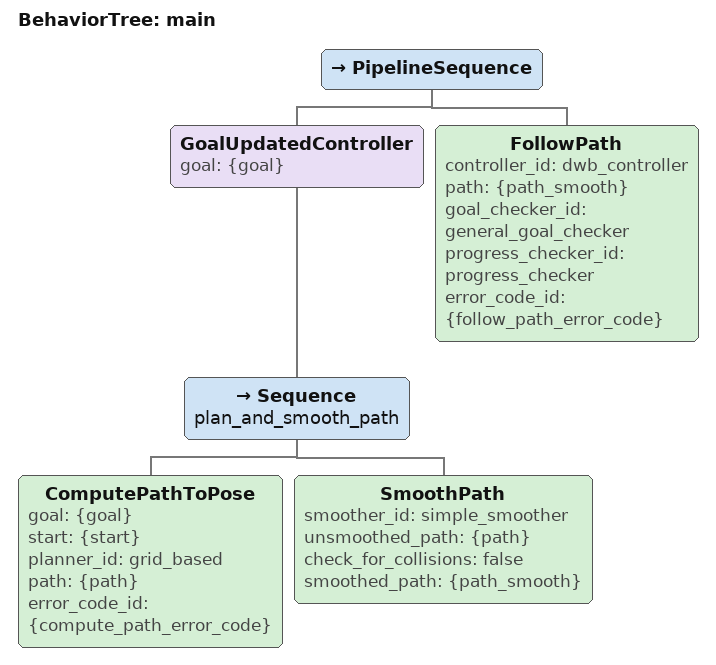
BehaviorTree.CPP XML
<?xml version="1.0" encoding="UTF-8"?>
<root BTCPP_format="4"
      main_tree_to_execute="main">
  <BehaviorTree ID="main">
    <PipelineSequence>
      <GoalUpdatedController goal="{goal}">
        <Sequence name="plan_and_smooth_path">
          <ComputePathToPose goal="{goal}"
                             start="{start}"
                             planner_id="grid_based"
                             path="{path}"
                             error_code_id="{compute_path_error_code}"/>
          <SmoothPath smoother_id="simple_smoother"
                      unsmoothed_path="{path}"
                      check_for_collisions="false"
                      smoothed_path="{path_smooth}"/>
        </Sequence>
      </GoalUpdatedController>
      <FollowPath controller_id="dwb_controller"
                  path="{path_smooth}"
                  goal_checker_id="general_goal_checker"
                  progress_checker_id="progress_checker"
                  error_code_id="{follow_path_error_code}"/>
    </PipelineSequence>
  </BehaviorTree>

</root>
